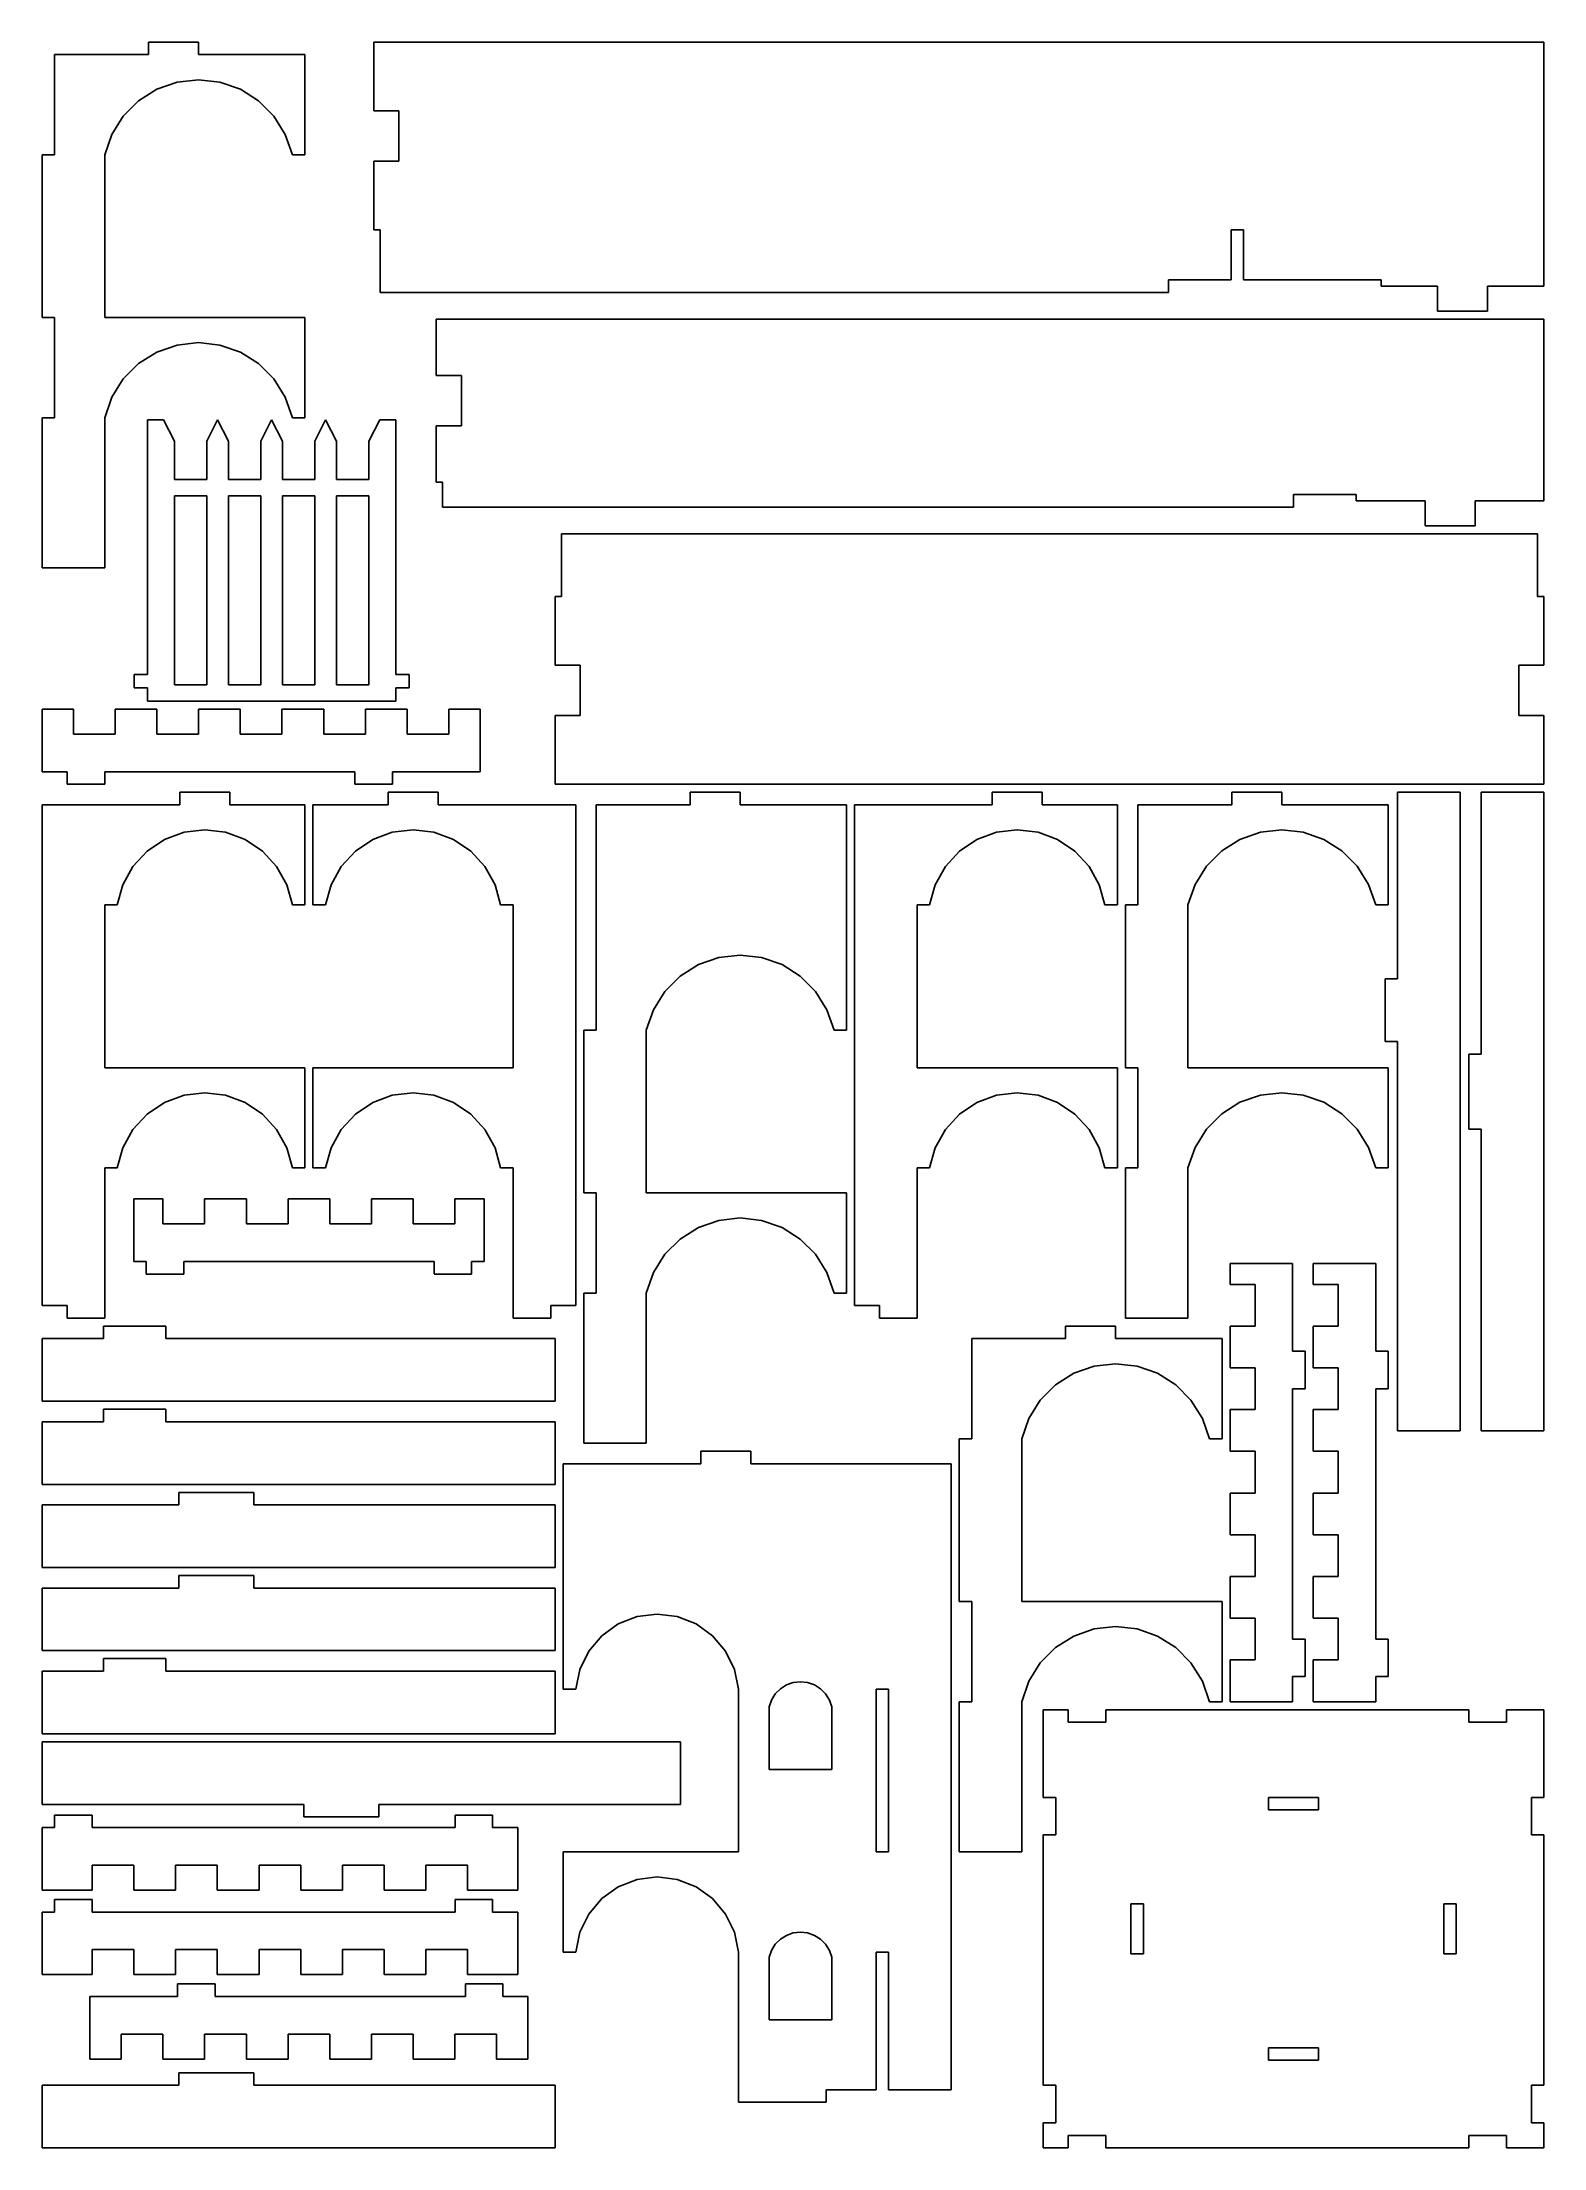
# Model space of a CAD drawing. Header units: millimetres. Extents: x -180 to 180, y -235 to 270.
import ezdxf

# ---------------------------------------------------------------- set-up
doc = ezdxf.new("R2010")
doc.units = ezdxf.units.MM
doc.header["$MEASUREMENT"] = 0

msp = doc.modelspace()

# ---------------------------------------------------------------- linework, layer by layer
for p, q in [((-142.5, 270.04), (-154.5, 270.04)), ((-154.5, 270.04), (-154.5, 267.04)), ((-142.5, 267.04), (-142.5, 270.04)), ((180, 270.04), (-100.5, 270.04)), ((-100.5, 270.04), (-100.5, 253.54)), ((180, 211.54), (180, 270.04)), ((-154.5, 267.04), (-177, 267.04)), ((-177, 267.04), (-177, 243.04)), ((-117, 267.04), (-142.5, 267.04)), ((-117, 243.04), (-117, 267.04)), ((-156.91, 255.99), (-152.53, 258.75)), ((-152.53, 258.75), (-147.64, 260.46)), ((-147.64, 260.46), (-142.5, 261.04)), ((-142.5, 261.04), (-137.36, 260.46)), ((-137.36, 260.46), (-132.47, 258.75)), ((-132.47, 258.75), (-128.09, 255.99)), ((-163.3, 247.93), (-160.56, 252.32)), ((-160.56, 252.32), (-156.91, 255.99)), ((-128.09, 255.99), (-124.44, 252.32)), ((-124.44, 252.32), (-121.7, 247.93)), ((-100.5, 253.54), (-94.5, 253.54)), ((-94.5, 253.54), (-94.5, 241.54)), ((-165, 243.04), (-163.3, 247.93)), ((-121.7, 247.93), (-120, 243.04)), ((-177, 243.04), (-180, 243.04)), ((-180, 243.04), (-180, 204.04)), ((-165, 204.04), (-165, 243.04)), ((-120, 243.04), (-117, 243.04)), ((-94.5, 241.54), (-100.5, 241.54)), ((-100.5, 241.54), (-100.5, 225.04)), ((-100.5, 225.04), (-99, 225.04)), ((-99, 225.04), (-99, 210.04)), ((105, 225.04), (108, 225.04)), ((105, 213.04), (105, 225.04)), ((108, 225.04), (108, 213.04)), ((90, 210.04), (90, 213.04)), ((90, 213.04), (105, 213.04)), ((108, 213.04), (141, 213.04)), ((141, 213.04), (141, 211.54)), ((-99, 210.04), (90, 210.04)), ((141, 211.54), (154.5, 211.54)), ((154.5, 211.54), (154.5, 205.54)), ((166.5, 211.54), (180, 211.54)), ((166.5, 205.54), (166.5, 211.54)), ((-180, 204.04), (-177, 204.04)), ((-177, 204.04), (-177, 180.04)), ((-117, 204.04), (-165, 204.04)), ((-117, 180.04), (-117, 204.04)), ((-85.5, 203.62), (-85.5, 190.12)), ((180, 203.62), (-85.5, 203.62)), ((154.5, 205.54), (166.5, 205.54)), ((180, 160.12), (180, 203.62)), ((-152.53, 195.75), (-147.64, 197.46)), ((-147.64, 197.46), (-142.5, 198.04)), ((-142.5, 198.04), (-137.36, 197.46)), ((-137.36, 197.46), (-132.47, 195.75)), ((-160.56, 189.32), (-156.91, 192.99)), ((-156.91, 192.99), (-152.53, 195.75)), ((-132.47, 195.75), (-128.09, 192.99)), ((-128.09, 192.99), (-124.44, 189.32)), ((-163.3, 184.93), (-160.56, 189.32)), ((-124.44, 189.32), (-121.7, 184.93)), ((-85.5, 190.12), (-79.5, 190.12)), ((-79.5, 190.12), (-79.5, 178.12)), ((-165, 180.04), (-163.3, 184.93)), ((-121.7, 184.93), (-120, 180.04)), ((-177, 180.04), (-180, 180.04)), ((-180, 180.04), (-180, 144.04)), ((-165, 144.04), (-165, 180.04)), ((-150.89, 179.56), (-154.76, 179.56)), ((-154.76, 179.56), (-154.76, 118.52)), ((-148.3, 174.38), (-150.89, 179.56)), ((-137.94, 179.56), (-140.53, 174.38)), ((-135.35, 174.38), (-137.94, 179.56)), ((-124.98, 179.56), (-127.57, 174.38)), ((-122.39, 174.38), (-124.98, 179.56)), ((-120, 180.04), (-117, 180.04)), ((-112.03, 179.56), (-114.62, 174.38)), ((-109.44, 174.38), (-112.03, 179.56)), ((-99.08, 179.56), (-101.67, 174.38)), ((-95.21, 179.56), (-99.08, 179.56)), ((-95.2, 118.52), (-95.21, 179.56)), ((-79.5, 178.12), (-85.5, 178.12)), ((-85.5, 178.12), (-85.5, 164.62)), ((-148.3, 165.23), (-148.3, 174.38)), ((-140.53, 174.38), (-140.53, 165.23)), ((-135.35, 165.23), (-135.35, 174.38)), ((-127.57, 174.38), (-127.57, 165.23)), ((-122.39, 165.23), (-122.39, 174.38)), ((-114.62, 174.38), (-114.62, 165.23)), ((-109.44, 165.23), (-109.44, 174.38)), ((-101.67, 174.38), (-101.67, 165.23)), ((-140.53, 165.23), (-148.3, 165.23)), ((-127.57, 165.23), (-135.35, 165.23)), ((-114.62, 165.23), (-122.39, 165.23)), ((-101.67, 165.23), (-109.44, 165.23)), ((-85.5, 164.62), (-84, 164.62)), ((-84, 164.62), (-84, 158.62)), ((120, 158.62), (120, 161.62)), ((120, 161.62), (135, 161.62)), ((135, 161.62), (135, 160.12)), ((-148.3, 116.01), (-148.3, 161.34)), ((-148.3, 161.34), (-140.53, 161.34)), ((-140.53, 161.34), (-140.53, 116.01)), ((-135.35, 116.01), (-135.35, 161.34)), ((-135.35, 161.34), (-127.57, 161.34)), ((-127.57, 161.34), (-127.57, 116.01)), ((-122.39, 161.34), (-114.62, 161.34)), ((-122.39, 116.01), (-122.39, 161.34)), ((-114.62, 161.34), (-114.62, 116.01)), ((-109.44, 161.34), (-101.67, 161.34)), ((-109.44, 116.01), (-109.44, 161.34)), ((-101.67, 161.34), (-101.67, 116.01)), ((-84, 158.62), (120, 158.62)), ((135, 160.12), (151.5, 160.12)), ((151.5, 160.12), (151.5, 154.12)), ((163.5, 154.12), (163.5, 160.12)), ((163.5, 160.12), (180, 160.12)), ((178.5, 152.2), (-55.5, 152.2)), ((-55.5, 152.2), (-55.5, 137.2)), ((151.5, 154.12), (163.5, 154.12)), ((178.5, 137.2), (178.5, 152.2)), ((-180, 144.04), (-165, 144.04)), ((-55.5, 137.2), (-57, 137.2)), ((-57, 137.2), (-57, 120.7)), ((180, 137.2), (178.5, 137.2)), ((180, 120.7), (180, 137.2)), ((-154.76, 118.52), (-157.96, 118.52)), ((-157.96, 118.52), (-157.96, 115.32)), ((-92, 118.52), (-95.2, 118.52)), ((-92, 115.32), (-92, 118.52)), ((-57, 120.7), (-51, 120.7)), ((-51, 120.7), (-51, 108.7)), ((174, 108.7), (174, 120.7)), ((174, 120.7), (180, 120.7)), ((-157.96, 115.32), (-154.76, 115.32)), ((-154.76, 115.32), (-154.76, 112.12)), ((-154.76, 112.12), (-95.2, 112.12)), ((-140.53, 116.01), (-148.3, 116.01)), ((-127.57, 116.01), (-135.35, 116.01)), ((-114.62, 116.01), (-122.39, 116.01)), ((-101.67, 116.01), (-109.44, 116.01)), ((-95.2, 112.12), (-95.2, 115.32)), ((-95.2, 115.32), (-92, 115.32)), ((-180, 110.2), (-180, 95.2)), ((-172.5, 110.2), (-180, 110.2)), ((-172.5, 110.2), (-172.5, 110.2)), ((-172.5, 104.2), (-172.5, 110.2)), ((-162.5, 110.2), (-162.5, 104.2)), ((-152.5, 110.2), (-162.5, 110.2)), ((-152.5, 104.2), (-152.5, 110.2)), ((-152.5, 110.2), (-152.5, 110.2)), ((-132.5, 110.2), (-142.5, 110.2)), ((-142.5, 110.2), (-142.5, 104.2)), ((-132.5, 104.2), (-132.5, 110.2)), ((-132.5, 110.2), (-132.5, 110.2)), ((-112.5, 110.2), (-122.5, 110.2)), ((-122.5, 110.2), (-122.5, 104.2)), ((-112.5, 104.2), (-112.5, 110.2)), ((-112.5, 110.2), (-112.5, 110.2)), ((-92.5, 110.2), (-102.5, 110.2)), ((-102.5, 110.2), (-102.5, 104.2)), ((-92.5, 104.2), (-92.5, 110.2)), ((-75, 110.2), (-82.5, 110.2)), ((-82.5, 110.2), (-82.5, 104.2)), ((-75, 95.2), (-75, 110.2)), ((-51, 108.7), (-57, 108.7)), ((-57, 108.7), (-57, 92.2)), ((180, 108.7), (174, 108.7)), ((180, 92.2), (180, 108.7)), ((-162.5, 104.2), (-172.5, 104.2)), ((-142.5, 104.2), (-152.5, 104.2)), ((-122.5, 104.2), (-132.5, 104.2)), ((-102.5, 104.2), (-112.5, 104.2)), ((-82.5, 104.2), (-92.5, 104.2)), ((-180, 95.2), (-174, 95.2)), ((-174, 95.2), (-174, 92.2)), ((-174, 92.2), (-165, 92.2)), ((-165, 95.2), (-105, 95.2)), ((-165, 92.2), (-165, 95.2)), ((-105, 95.2), (-105, 92.2)), ((-105, 92.2), (-96, 92.2)), ((-96, 95.2), (-75, 95.2)), ((-96, 92.2), (-96, 95.2)), ((-57, 92.2), (180, 92.2)), ((-147, 87.28), (-180, 87.28)), ((-180, 87.28), (-180, -32.72)), ((-135, 90.28), (-147, 90.28)), ((-147, 90.28), (-147, 87.28)), ((-135, 87.28), (-135, 90.28)), ((-117, 87.28), (-135, 87.28)), ((-117, 63.28), (-117, 87.28)), ((-115.08, 63.28), (-115.08, 87.28)), ((-115.08, 87.28), (-97.08, 87.28)), ((-97.08, 87.28), (-97.08, 90.28)), ((-97.08, 90.28), (-85.08, 90.28)), ((-85.08, 90.28), (-85.08, 87.28)), ((-85.08, 87.28), (-52.08, 87.28)), ((-52.08, 87.28), (-52.08, -32.72)), ((-24.66, 87.28), (-47.16, 87.28)), ((-47.16, 87.28), (-47.16, 33.28)), ((-12.66, 90.28), (-24.66, 90.28)), ((-24.66, 90.28), (-24.66, 87.28)), ((-12.66, 87.28), (-12.66, 90.28)), ((12.84, 87.28), (-12.66, 87.28)), ((12.84, 33.28), (12.84, 87.28)), ((47.76, 87.28), (14.76, 87.28)), ((14.76, 87.28), (14.76, -32.72)), ((59.76, 90.28), (47.76, 90.28)), ((47.76, 90.28), (47.76, 87.28)), ((59.76, 87.28), (59.76, 90.28)), ((77.76, 87.28), (59.76, 87.28)), ((77.76, 63.28), (77.76, 87.28)), ((82.68, 63.28), (82.68, 87.28)), ((82.68, 87.28), (105.18, 87.28)), ((105.18, 87.28), (105.18, 90.28)), ((105.18, 90.28), (117.18, 90.28)), ((117.18, 90.28), (117.18, 87.28)), ((117.18, 87.28), (142.68, 87.28)), ((142.68, 87.28), (142.68, 63.28)), ((159.92, 90.28), (144.92, 90.28)), ((144.92, 90.28), (144.92, 45.59)), ((159.92, -62.72), (159.92, 90.28)), ((165, 90.28), (180, 90.28)), ((165, 27.53), (165, 90.28)), ((180, 90.28), (180, -62.72)), ((-145.97, 80.69), (-141, 81.28)), ((-141, 81.28), (-136.03, 80.69)), ((-91.08, 81.28), (-96.05, 80.69)), ((-86.11, 80.69), (-91.08, 81.28)), ((48.79, 80.69), (53.76, 81.28)), ((53.76, 81.28), (58.73, 80.69)), ((117.18, 81.28), (112.04, 80.7)), ((122.32, 80.7), (117.18, 81.28)), ((-158.22, 72.48), (-154.83, 76.16)), ((-154.83, 76.16), (-150.67, 78.95)), ((-150.67, 78.95), (-145.97, 80.69)), ((-136.03, 80.69), (-131.33, 78.95)), ((-131.33, 78.95), (-127.17, 76.16)), ((-127.17, 76.16), (-123.78, 72.48)), ((-104.91, 76.16), (-108.3, 72.48)), ((-100.75, 78.95), (-104.91, 76.16)), ((-96.05, 80.69), (-100.75, 78.95)), ((-81.41, 78.95), (-86.11, 80.69)), ((-77.25, 76.16), (-81.41, 78.95)), ((-73.86, 72.48), (-77.25, 76.16)), ((36.54, 72.48), (39.93, 76.16)), ((39.93, 76.16), (44.09, 78.95)), ((44.09, 78.95), (48.79, 80.69)), ((58.73, 80.69), (63.43, 78.95)), ((63.43, 78.95), (67.59, 76.16)), ((67.59, 76.16), (70.98, 72.48)), ((102.77, 76.23), (99.12, 72.56)), ((107.15, 78.99), (102.77, 76.23)), ((112.04, 80.7), (107.15, 78.99)), ((127.21, 78.99), (122.32, 80.7)), ((131.59, 76.23), (127.21, 78.99)), ((135.24, 72.56), (131.59, 76.23)), ((-160.66, 68.1), (-158.22, 72.48)), ((-123.78, 72.48), (-121.34, 68.1)), ((-108.3, 72.48), (-110.74, 68.1)), ((-71.42, 68.1), (-73.86, 72.48)), ((34.1, 68.1), (36.54, 72.48)), ((70.98, 72.48), (73.42, 68.1)), ((99.12, 72.56), (96.38, 68.17)), ((137.98, 68.17), (135.24, 72.56)), ((-162, 63.28), (-160.66, 68.1)), ((-121.34, 68.1), (-120, 63.28)), ((-110.74, 68.1), (-112.08, 63.28)), ((-70.08, 63.28), (-71.42, 68.1)), ((32.76, 63.28), (34.1, 68.1)), ((73.42, 68.1), (74.76, 63.28)), ((96.38, 68.17), (94.68, 63.28)), ((139.68, 63.28), (137.98, 68.17)), ((-165, 63.28), (-162, 63.28)), ((-165, 24.28), (-165, 63.28)), ((-120, 63.28), (-117, 63.28)), ((-112.08, 63.28), (-115.08, 63.28)), ((-67.08, 63.28), (-70.08, 63.28)), ((-67.08, 24.28), (-67.08, 63.28)), ((29.76, 63.28), (32.76, 63.28)), ((29.76, 24.28), (29.76, 63.28)), ((74.76, 63.28), (77.76, 63.28)), ((79.68, 24.28), (79.68, 63.28)), ((79.68, 63.28), (82.68, 63.28)), ((94.68, 63.28), (94.68, 24.28)), ((142.68, 63.28), (139.68, 63.28)), ((-22.69, 48.99), (-17.8, 50.7)), ((-17.8, 50.7), (-12.66, 51.28)), ((-12.66, 51.28), (-7.52, 50.7)), ((-7.52, 50.7), (-2.63, 48.99)), ((-30.72, 42.56), (-27.07, 46.23)), ((-27.07, 46.23), (-22.69, 48.99)), ((-2.63, 48.99), (1.75, 46.23)), ((1.75, 46.23), (5.4, 42.56)), ((144.92, 45.59), (141.92, 45.59)), ((141.92, 45.59), (141.92, 30.59)), ((-33.46, 38.17), (-30.72, 42.56)), ((5.4, 42.56), (8.14, 38.17)), ((-35.16, 33.28), (-33.46, 38.17)), ((8.14, 38.17), (9.84, 33.28)), ((-47.16, 33.28), (-50.16, 33.28)), ((-50.16, 33.28), (-50.16, -5.72)), ((-35.16, -5.72), (-35.16, 33.28)), ((9.84, 33.28), (12.84, 33.28)), ((141.92, 30.59), (144.92, 30.59)), ((144.92, 30.59), (144.92, -62.72)), ((162, 27.53), (165, 27.53)), ((162, 9.53), (162, 27.53)), ((-117, 24.28), (-165, 24.28)), ((-117, 0.28), (-117, 24.28)), ((-115.08, 24.28), (-67.08, 24.28)), ((-115.08, 0.28), (-115.08, 24.28)), ((77.76, 24.28), (29.76, 24.28)), ((77.76, 0.28), (77.76, 24.28)), ((82.68, 24.28), (79.68, 24.28)), ((82.68, 0.28), (82.68, 24.28)), ((94.68, 24.28), (142.68, 24.28)), ((142.68, 24.28), (142.68, 0.28)), ((-154.83, 13.16), (-150.67, 15.95)), ((-150.67, 15.95), (-145.97, 17.69)), ((-145.97, 17.69), (-141, 18.28)), ((-141, 18.28), (-136.03, 17.69)), ((-136.03, 17.69), (-131.33, 15.95)), ((-131.33, 15.95), (-127.17, 13.16)), ((-100.75, 15.95), (-104.91, 13.16)), ((-96.05, 17.69), (-100.75, 15.95)), ((-91.08, 18.28), (-96.05, 17.69)), ((-86.11, 17.69), (-91.08, 18.28)), ((-81.41, 15.95), (-86.11, 17.69)), ((-77.25, 13.16), (-81.41, 15.95)), ((39.93, 13.16), (44.09, 15.95)), ((44.09, 15.95), (48.79, 17.69)), ((48.79, 17.69), (53.76, 18.28)), ((53.76, 18.28), (58.73, 17.69)), ((58.73, 17.69), (63.43, 15.95)), ((63.43, 15.95), (67.59, 13.16)), ((107.15, 15.99), (102.77, 13.23)), ((112.04, 17.7), (107.15, 15.99)), ((117.18, 18.28), (112.04, 17.7)), ((122.32, 17.7), (117.18, 18.28)), ((127.21, 15.99), (122.32, 17.7)), ((131.59, 13.23), (127.21, 15.99)), ((-158.22, 9.48), (-154.83, 13.16)), ((-127.17, 13.16), (-123.78, 9.48)), ((-104.91, 13.16), (-108.3, 9.48)), ((-73.86, 9.48), (-77.25, 13.16)), ((36.54, 9.48), (39.93, 13.16)), ((67.59, 13.16), (70.98, 9.48)), ((102.77, 13.23), (99.12, 9.56)), ((135.24, 9.56), (131.59, 13.23)), ((-162, 0.28), (-160.66, 5.1)), ((-160.66, 5.1), (-158.22, 9.48)), ((-123.78, 9.48), (-121.34, 5.1)), ((-121.34, 5.1), (-120, 0.28)), ((-110.74, 5.1), (-112.08, 0.28)), ((-108.3, 9.48), (-110.74, 5.1)), ((-71.42, 5.1), (-73.86, 9.48)), ((-70.08, 0.28), (-71.42, 5.1)), ((32.76, 0.28), (34.1, 5.1)), ((34.1, 5.1), (36.54, 9.48)), ((70.98, 9.48), (73.42, 5.1)), ((73.42, 5.1), (74.76, 0.28)), ((96.38, 5.17), (94.68, 0.28)), ((99.12, 9.56), (96.38, 5.17)), ((137.98, 5.17), (135.24, 9.56)), ((139.68, 0.28), (137.98, 5.17)), ((165, 9.53), (162, 9.53)), ((165, -62.72), (165, 9.53)), ((-165, -35.72), (-165, 0.28)), ((-165, 0.28), (-162, 0.28)), ((-120, 0.28), (-117, 0.28)), ((-112.08, 0.28), (-115.08, 0.28)), ((-67.08, 0.28), (-70.08, 0.28)), ((-67.08, -35.72), (-67.08, 0.28)), ((29.76, -35.72), (29.76, 0.28)), ((29.76, 0.28), (32.76, 0.28)), ((74.76, 0.28), (77.76, 0.28)), ((79.68, -35.72), (79.68, 0.28)), ((79.68, 0.28), (82.68, 0.28)), ((94.68, 0.28), (94.68, -35.72)), ((142.68, 0.28), (139.68, 0.28)), ((-158.04, -22.16), (-158.04, -7.16)), ((-158.04, -7.16), (-151.04, -7.16)), ((-151.04, -7.16), (-151.04, -13.16)), ((-141.04, -13.16), (-141.04, -7.16)), ((-141.04, -7.16), (-131.04, -7.16)), ((-131.04, -7.16), (-131.04, -13.16)), ((-111.04, -7.16), (-121.04, -7.16)), ((-121.04, -7.16), (-121.04, -13.16)), ((-111.04, -13.16), (-111.04, -7.16)), ((-91.04, -7.16), (-101.04, -7.16)), ((-101.04, -7.16), (-101.04, -13.16)), ((-91.04, -13.16), (-91.04, -7.16)), ((-74.04, -7.16), (-81.04, -7.16)), ((-81.04, -7.16), (-81.04, -13.15)), ((-74.04, -22.16), (-74.04, -7.16)), ((-50.16, -5.72), (-47.16, -5.72)), ((-47.16, -5.72), (-47.16, -29.72)), ((12.84, -5.72), (-35.16, -5.72)), ((12.84, -29.72), (12.84, -5.72)), ((-151.04, -13.16), (-141.04, -13.16)), ((-131.04, -13.16), (-121.04, -13.16)), ((-101.04, -13.16), (-111.04, -13.16)), ((-81.04, -13.16), (-91.04, -13.16)), ((-27.07, -16.77), (-22.69, -14.01)), ((-22.69, -14.01), (-17.8, -12.3)), ((-17.8, -12.3), (-12.66, -11.72)), ((-12.66, -11.72), (-7.52, -12.3)), ((-7.52, -12.3), (-2.63, -14.01)), ((-2.63, -14.01), (1.75, -16.77)), ((-30.72, -20.44), (-27.07, -16.77)), ((1.75, -16.77), (5.4, -20.44)), ((-155.04, -22.16), (-158.04, -22.16)), ((-155.04, -25.16), (-155.04, -22.16)), ((-146.04, -25.16), (-155.04, -25.16)), ((-86.04, -22.16), (-146.04, -22.16)), ((-146.04, -25.16), (-146.04, -22.17)), ((-86.04, -22.16), (-86.04, -25.15)), ((-77.04, -25.16), (-86.04, -25.16)), ((-77.04, -25.16), (-77.04, -22.16)), ((-77.04, -22.16), (-74.04, -22.16)), ((-35.16, -29.72), (-33.46, -24.83)), ((-33.46, -24.83), (-30.72, -20.44)), ((5.4, -20.44), (8.14, -24.83)), ((8.14, -24.83), (9.84, -29.72)), ((119.76, -22.64), (104.76, -22.64)), ((104.76, -22.64), (104.76, -22.64)), ((104.76, -22.64), (104.76, -27.64)), ((119.76, -43.64), (119.76, -22.64)), ((139.68, -22.64), (124.68, -22.64)), ((124.68, -22.64), (124.68, -22.64)), ((124.68, -22.64), (124.68, -27.64)), ((139.68, -43.64), (139.68, -22.64)), ((-47.16, -29.72), (-50.16, -29.72)), ((-50.16, -29.72), (-50.16, -65.72)), ((-35.16, -65.72), (-35.16, -29.72)), ((9.84, -29.72), (12.84, -29.72)), ((104.76, -27.64), (110.76, -27.64)), ((110.76, -27.64), (110.76, -27.64)), ((110.76, -27.64), (110.76, -37.64)), ((124.68, -27.64), (130.68, -27.64)), ((130.68, -27.64), (130.68, -37.64)), ((-180, -32.72), (-174, -32.72)), ((-174, -32.72), (-174, -35.72)), ((-52.08, -32.72), (-58.08, -32.72)), ((-58.08, -32.72), (-58.08, -35.72)), ((14.76, -32.72), (20.76, -32.72)), ((20.76, -32.72), (20.76, -35.72)), ((-174, -35.72), (-165, -35.72)), ((-150.31, -37.64), (-165.31, -37.64)), ((-165.31, -37.64), (-165.31, -40.64)), ((-150.31, -40.64), (-150.31, -37.64)), ((-58.08, -35.72), (-67.08, -35.72)), ((20.76, -35.72), (29.76, -35.72)), ((65.34, -40.64), (65.34, -37.64)), ((65.34, -37.64), (77.34, -37.64)), ((77.34, -37.64), (77.34, -40.64)), ((94.68, -35.72), (79.68, -35.72)), ((110.76, -37.64), (104.76, -37.64)), ((104.76, -37.64), (104.76, -47.64)), ((130.68, -37.64), (124.68, -37.64)), ((124.68, -37.64), (124.68, -47.64)), ((-165.31, -40.64), (-180, -40.64)), ((-180, -40.64), (-180, -55.64)), ((-57, -40.64), (-150.31, -40.64)), ((-57, -55.64), (-57, -40.64)), ((42.84, -64.64), (42.84, -40.64)), ((42.84, -40.64), (65.34, -40.64)), ((77.34, -40.64), (102.84, -40.64)), ((102.84, -40.64), (102.84, -64.64)), ((122.76, -43.64), (119.76, -43.64)), ((122.76, -52.64), (122.76, -43.64)), ((142.68, -43.64), (139.68, -43.64)), ((142.68, -52.64), (142.68, -43.64)), ((67.31, -48.93), (62.93, -51.69)), ((72.2, -47.22), (67.31, -48.93)), ((77.34, -46.64), (72.2, -47.22)), ((82.48, -47.22), (77.34, -46.64)), ((87.37, -48.93), (82.48, -47.22)), ((91.75, -51.69), (87.37, -48.93)), ((104.76, -47.64), (110.76, -47.64)), ((110.76, -47.64), (110.76, -57.64)), ((124.68, -47.64), (130.68, -47.64)), ((130.68, -47.64), (130.68, -57.64)), ((59.28, -55.36), (56.54, -59.75)), ((62.93, -51.69), (59.28, -55.36)), ((95.4, -55.36), (91.75, -51.69)), ((98.14, -59.75), (95.4, -55.36)), ((119.76, -52.64), (122.76, -52.64)), ((119.76, -112.64), (119.76, -52.64)), ((122.76, -52.64), (122.76, -52.64)), ((139.68, -52.64), (142.68, -52.64)), ((139.68, -112.64), (139.68, -52.64)), ((142.68, -52.64), (142.68, -52.64)), ((-180, -55.64), (-57, -55.64)), ((-150.31, -57.56), (-165.31, -57.56)), ((-165.31, -57.56), (-165.31, -60.56)), ((-150.31, -60.56), (-150.31, -57.56)), ((56.54, -59.75), (54.84, -64.64)), ((99.84, -64.64), (98.14, -59.75)), ((110.76, -57.64), (104.76, -57.64)), ((104.76, -57.64), (104.76, -67.64)), ((110.76, -57.64), (110.76, -57.64)), ((130.68, -57.64), (124.68, -57.64)), ((124.68, -57.64), (124.68, -67.64)), ((130.68, -57.64), (130.68, -57.64)), ((-165.31, -60.56), (-180, -60.56)), ((-180, -60.56), (-180, -75.56)), ((-57, -60.56), (-150.31, -60.56)), ((-57, -75.56), (-57, -60.56)), ((39.84, -103.64), (39.84, -64.64)), ((39.84, -64.64), (42.84, -64.64)), ((54.84, -64.64), (54.84, -103.64)), ((102.84, -64.64), (99.84, -64.64)), ((144.92, -62.72), (159.92, -62.72)), ((180, -62.72), (165, -62.72)), ((-22.08, -70.64), (-55.08, -70.64)), ((-55.08, -70.64), (-55.08, -124.64)), ((-50.16, -65.72), (-35.16, -65.72)), ((-10.08, -67.64), (-22.08, -67.64)), ((-22.08, -67.64), (-22.08, -70.64)), ((-10.08, -70.64), (-10.08, -67.64)), ((37.92, -70.64), (-10.08, -70.64)), ((37.92, -220.64), (37.92, -70.64)), ((104.76, -67.64), (110.76, -67.64)), ((110.76, -67.64), (110.76, -67.64)), ((110.76, -67.64), (110.76, -77.64)), ((124.68, -67.64), (130.68, -67.64)), ((130.68, -67.64), (130.68, -77.64)), ((-180, -75.56), (-57, -75.56)), ((-147.25, -80.48), (-180, -80.48)), ((-180, -80.48), (-180, -95.48)), ((-129.25, -77.48), (-147.25, -77.48)), ((-147.25, -77.48), (-147.25, -80.48)), ((-129.25, -80.48), (-129.25, -77.48)), ((-57, -80.48), (-129.25, -80.48)), ((-57, -95.48), (-57, -80.48)), ((110.76, -77.64), (104.76, -77.64)), ((104.76, -77.64), (104.76, -87.64)), ((130.68, -77.64), (124.68, -77.64)), ((124.68, -77.64), (124.68, -87.64)), ((130.68, -77.64), (130.68, -77.64)), ((104.76, -87.64), (110.76, -87.64)), ((110.76, -87.64), (110.76, -87.64)), ((110.76, -87.64), (110.76, -97.64)), ((124.68, -87.64), (130.68, -87.64)), ((130.68, -87.64), (130.68, -97.64)), ((-180, -95.48), (-57, -95.48)), ((-147.25, -100.4), (-180, -100.4)), ((-180, -100.4), (-180, -115.4)), ((-129.25, -97.4), (-147.25, -97.4)), ((-147.25, -97.4), (-147.25, -100.4)), ((-129.25, -100.4), (-129.25, -97.4)), ((-57, -100.4), (-129.25, -100.4)), ((-57, -115.4), (-57, -100.4)), ((110.76, -97.64), (104.76, -97.64)), ((104.76, -97.64), (104.76, -97.64)), ((104.76, -97.64), (104.76, -107.64)), ((110.76, -97.64), (110.76, -97.64)), ((130.68, -97.64), (124.68, -97.64)), ((124.68, -97.64), (124.68, -97.64)), ((124.68, -97.64), (124.68, -107.64)), ((42.84, -103.64), (39.84, -103.64)), ((42.84, -127.64), (42.84, -103.64)), ((54.84, -103.64), (102.84, -103.64)), ((102.84, -103.64), (102.84, -127.64)), ((-45.85, -111.83), (-41.91, -109.01)), ((-41.91, -109.01), (-37.39, -107.24)), ((-37.39, -107.24), (-32.58, -106.64)), ((-32.58, -106.64), (-27.77, -107.24)), ((-27.77, -107.24), (-23.25, -109.01)), ((-23.25, -109.01), (-19.31, -111.83)), ((72.2, -110.22), (67.31, -111.93)), ((77.34, -109.64), (72.2, -110.22)), ((82.48, -110.22), (77.34, -109.64)), ((87.37, -111.93), (82.48, -110.22)), ((104.76, -107.64), (110.76, -107.64)), ((110.76, -107.64), (110.76, -117.64)), ((124.68, -107.64), (130.68, -107.64)), ((130.68, -107.64), (130.68, -117.64)), ((-180, -115.4), (-57, -115.4)), ((-51.1, -119.89), (-48.98, -115.53)), ((-48.98, -115.53), (-45.85, -111.83)), ((-19.31, -111.83), (-16.18, -115.53)), ((-16.18, -115.53), (-14.06, -119.89)), ((62.93, -114.69), (59.28, -118.36)), ((67.31, -111.93), (62.93, -114.69)), ((91.75, -114.69), (87.37, -111.93)), ((95.4, -118.36), (91.75, -114.69)), ((122.76, -112.64), (119.76, -112.64)), ((119.76, -112.64), (119.76, -112.64)), ((122.76, -121.64), (122.76, -112.64)), ((142.68, -112.64), (139.68, -112.64)), ((139.68, -112.64), (139.68, -112.64)), ((142.68, -121.64), (142.68, -112.64)), ((-165.31, -120.32), (-180, -120.32)), ((-180, -120.32), (-180, -135.32)), ((-150.31, -117.32), (-165.31, -117.32)), ((-165.31, -117.32), (-165.31, -120.32)), ((-150.31, -120.32), (-150.31, -117.32)), ((-57, -120.32), (-150.31, -120.32)), ((-57, -135.32), (-57, -120.32)), ((-52.08, -124.64), (-51.1, -119.89)), ((-14.06, -119.89), (-13.08, -124.64)), ((59.28, -118.36), (56.54, -122.75)), ((98.14, -122.75), (95.4, -118.36)), ((110.76, -117.64), (104.76, -117.64)), ((104.76, -117.64), (104.76, -127.64)), ((110.76, -117.64), (110.76, -117.64)), ((130.68, -117.64), (124.68, -117.64)), ((124.68, -117.64), (124.68, -127.64)), ((130.68, -117.64), (130.68, -117.64)), ((-55.08, -124.64), (-52.08, -124.64)), ((-13.08, -124.64), (-13.08, -163.64)), ((-5.16, -127.24), (-4.24, -125.77)), ((-4.24, -125.77), (-3.02, -124.55)), ((-3.02, -124.55), (-1.56, -123.63)), ((-1.56, -123.63), (0.07, -123.06)), ((0.07, -123.06), (1.78, -122.87)), ((1.78, -122.87), (3.49, -123.06)), ((3.49, -123.06), (5.12, -123.63)), ((5.12, -123.63), (6.58, -124.55)), ((6.58, -124.55), (7.8, -125.77)), ((7.8, -125.77), (8.71, -127.24)), ((19.92, -124.64), (22.92, -124.64)), ((19.92, -163.64), (19.92, -124.64)), ((22.92, -124.64), (22.92, -163.64)), ((56.54, -122.75), (54.84, -127.64)), ((99.84, -127.64), (98.14, -122.75)), ((119.76, -127.64), (119.76, -121.64)), ((119.76, -121.64), (122.76, -121.64)), ((139.68, -127.64), (139.68, -121.64)), ((139.68, -121.64), (142.68, -121.64)), ((142.68, -121.64), (142.68, -121.64)), ((-5.72, -128.87), (-5.16, -127.24)), ((-5.72, -143.87), (-5.72, -128.87)), ((8.71, -127.24), (9.28, -128.87)), ((9.28, -128.87), (9.28, -143.87)), ((39.84, -163.64), (39.84, -127.64)), ((39.84, -127.64), (42.84, -127.64)), ((54.84, -127.64), (54.84, -163.64)), ((60, -129.56), (60, -150.56)), ((60, -129.56), (66, -129.56)), ((66, -129.56), (66, -132.56)), ((75, -129.56), (162, -129.56)), ((75, -132.56), (75, -129.56)), ((102.84, -127.64), (99.84, -127.64)), ((104.76, -127.64), (104.76, -127.64)), ((104.76, -127.64), (119.76, -127.64)), ((124.68, -127.64), (139.68, -127.64)), ((162, -132.56), (162, -129.56)), ((180, -129.56), (171, -129.56)), ((171, -132.56), (171, -129.56)), ((180, -129.56), (180, -150.56)), ((-180, -135.32), (-57, -135.32)), ((75, -132.56), (66, -132.56)), ((162, -132.56), (171, -132.56)), ((-27, -137.24), (-180, -137.24)), ((-180, -137.24), (-180, -152.24)), ((-27, -152.24), (-27, -137.24)), ((9.28, -143.87), (-5.72, -143.87)), ((63, -150.56), (60, -150.56)), ((63, -159.56), (63, -150.56)), ((126, -150.56), (114, -150.56)), ((114, -150.56), (114, -153.56)), ((126, -153.56), (126, -150.56)), ((180, -150.56), (177, -150.56)), ((177, -159.56), (177, -150.56)), ((-180, -152.24), (-117.25, -152.24)), ((-177, -157.8), (-177, -154.8)), ((-177, -154.8), (-168, -154.8)), ((-168, -154.8), (-168, -157.8)), ((-117.25, -152.24), (-117.25, -155.24)), ((-117.25, -155.24), (-99.25, -155.24)), ((-99.25, -155.24), (-99.25, -152.24)), ((-99.25, -152.24), (-27, -152.24)), ((-81, -157.8), (-81, -154.8)), ((-81, -154.8), (-72, -154.8)), ((-72, -154.8), (-72, -157.8)), ((126, -153.56), (114, -153.56)), ((-180, -172.8), (-180, -157.8)), ((-180, -157.8), (-177, -157.8)), ((-168, -157.8), (-81, -157.8)), ((-72, -157.8), (-66, -157.8)), ((-66, -157.8), (-66, -172.8)), ((63, -159.56), (60, -159.56)), ((60, -159.56), (60, -219.56)), ((177, -159.56), (180, -159.56)), ((180, -219.56), (180, -159.56)), ((-13.08, -163.64), (-55.08, -163.64)), ((-55.08, -163.64), (-55.08, -187.64)), ((22.92, -163.64), (19.92, -163.64)), ((54.84, -163.64), (39.84, -163.64)), ((-158, -166.8), (-168, -166.8)), ((-168, -166.8), (-168, -166.8)), ((-168, -166.8), (-168, -172.8)), ((-158, -172.8), (-158, -166.8)), ((-138, -166.8), (-148, -166.8)), ((-148, -166.8), (-148, -172.8)), ((-138, -172.8), (-138, -166.8)), ((-118, -166.8), (-128, -166.8)), ((-128, -166.8), (-128, -172.8)), ((-118, -172.8), (-118, -166.8)), ((-98, -166.8), (-108, -166.8)), ((-108, -166.8), (-108, -172.8)), ((-98, -172.8), (-98, -166.8)), ((-78, -166.8), (-88, -166.8)), ((-88, -166.8), (-88, -166.8)), ((-88, -166.8), (-88, -172.8)), ((-78, -172.8), (-78, -166.8)), ((-41.91, -172.01), (-37.39, -170.24)), ((-37.39, -170.24), (-32.58, -169.64)), ((-32.58, -169.64), (-27.77, -170.24)), ((-27.77, -170.24), (-23.25, -172.01)), ((-168, -172.8), (-180, -172.8)), ((-177, -178.04), (-177, -175.04)), ((-177, -175.04), (-168, -175.04)), ((-168, -172.8), (-168, -172.8)), ((-168, -175.04), (-168, -178.04)), ((-148, -172.8), (-158, -172.8)), ((-148, -172.8), (-148, -172.8)), ((-128, -172.8), (-138, -172.8)), ((-128, -172.8), (-128, -172.8)), ((-108, -172.8), (-118, -172.8)), ((-108, -172.8), (-108, -172.8)), ((-88, -172.8), (-98, -172.8)), ((-81, -178.04), (-81, -175.04)), ((-81, -175.04), (-72, -175.04)), ((-73, -172.8), (-78, -172.8)), ((-66, -172.8), (-73, -172.8)), ((-72, -175.04), (-72, -178.04)), ((-48.98, -178.53), (-45.85, -174.83)), ((-45.85, -174.83), (-41.91, -172.01)), ((-23.25, -172.01), (-19.31, -174.83)), ((-19.31, -174.83), (-16.18, -178.53)), ((84, -176.06), (81, -176.06)), ((81, -188.06), (81, -176.06)), ((84, -188.06), (84, -176.06)), ((159, -176.06), (156, -176.06)), ((156, -188.06), (156, -176.06)), ((159, -188.06), (159, -176.06)), ((-180, -193.04), (-180, -178.04)), ((-180, -178.04), (-177, -178.04)), ((-168, -178.04), (-81, -178.04)), ((-72, -178.04), (-66, -178.04)), ((-66, -178.04), (-66, -193.04)), ((-51.1, -182.89), (-48.98, -178.53)), ((-16.18, -178.53), (-14.06, -182.89)), ((-52.08, -187.64), (-51.1, -182.89)), ((-14.06, -182.89), (-13.08, -187.64)), ((-5.16, -187.24), (-4.24, -185.77)), ((-4.24, -185.77), (-3.02, -184.55)), ((-3.02, -184.55), (-1.56, -183.63)), ((-1.56, -183.63), (0.07, -183.06)), ((0.07, -183.06), (1.78, -182.87)), ((1.78, -182.87), (3.49, -183.06)), ((3.49, -183.06), (5.12, -183.63)), ((5.12, -183.63), (6.58, -184.55)), ((6.58, -184.55), (7.8, -185.77)), ((7.8, -185.77), (8.71, -187.24)), ((-158, -187.04), (-168, -187.04)), ((-168, -187.04), (-168, -187.04)), ((-168, -187.04), (-168, -193.04)), ((-158, -193.04), (-158, -187.04)), ((-138, -187.04), (-148, -187.04)), ((-148, -187.04), (-148, -193.04)), ((-138, -193.04), (-138, -187.04)), ((-118, -187.04), (-128, -187.04)), ((-128, -187.04), (-128, -193.04)), ((-118, -193.04), (-118, -187.04)), ((-98, -187.04), (-108, -187.04)), ((-108, -187.04), (-108, -193.04)), ((-98, -193.04), (-98, -187.04)), ((-78, -187.04), (-88, -187.04)), ((-88, -187.04), (-88, -187.04)), ((-88, -187.04), (-88, -193.04)), ((-78, -193.04), (-78, -187.04)), ((-55.08, -187.64), (-52.08, -187.64)), ((-13.08, -187.64), (-13.08, -223.64)), ((-5.72, -188.87), (-5.16, -187.24)), ((-5.72, -203.87), (-5.72, -188.87)), ((8.71, -187.24), (9.28, -188.87)), ((9.28, -188.87), (9.28, -203.87)), ((19.92, -220.64), (19.92, -187.64)), ((19.92, -187.64), (22.92, -187.64)), ((22.92, -187.64), (22.92, -220.64)), ((81, -188.06), (84, -188.06)), ((156, -188.06), (159, -188.06)), ((-168, -193.04), (-180, -193.04)), ((-168, -193.04), (-168, -193.04)), ((-148, -193.04), (-158, -193.04)), ((-148, -193.04), (-148, -193.04)), ((-147.54, -195.28), (-147.54, -198.28)), ((-138.54, -195.28), (-147.54, -195.28)), ((-138.54, -198.28), (-138.54, -195.28)), ((-128, -193.04), (-138, -193.04)), ((-128, -193.04), (-128, -193.04)), ((-108, -193.04), (-118, -193.04)), ((-108, -193.04), (-108, -193.04)), ((-88, -193.04), (-98, -193.04)), ((-78.54, -195.28), (-78.54, -198.28)), ((-69.54, -195.28), (-78.54, -195.28)), ((-73, -193.04), (-78, -193.04)), ((-66, -193.04), (-73, -193.04)), ((-69.54, -198.28), (-69.54, -195.28)), ((-168.54, -198.28), (-168.54, -213.28)), ((-147.54, -198.28), (-168.54, -198.28)), ((-78.54, -198.28), (-138.54, -198.28)), ((-63.54, -198.28), (-69.54, -198.28)), ((-63.54, -213.28), (-63.54, -198.28)), ((9.28, -203.87), (-5.72, -203.87)), ((-161.04, -213.28), (-161.04, -207.28)), ((-161.04, -207.28), (-151.04, -207.28)), ((-151.04, -207.28), (-151.04, -213.28)), ((-141.04, -213.28), (-141.04, -207.28)), ((-141.04, -207.28), (-131.04, -207.28)), ((-131.04, -207.28), (-131.04, -213.28)), ((-121.04, -213.28), (-121.04, -207.28)), ((-121.04, -207.28), (-111.04, -207.28)), ((-111.04, -207.28), (-111.04, -213.28)), ((-101.04, -213.28), (-101.04, -207.28)), ((-101.04, -207.28), (-91.04, -207.28)), ((-91.04, -207.28), (-91.04, -213.28)), ((-81.04, -207.28), (-71.04, -207.28)), ((-81.04, -213.28), (-81.04, -207.28)), ((-71.04, -207.28), (-71.04, -213.28)), ((126, -210.56), (114, -210.56)), ((114, -213.56), (114, -210.56)), ((126, -213.56), (126, -210.56)), ((-168.54, -213.28), (-161.04, -213.28)), ((-151.04, -213.28), (-141.04, -213.28)), ((-129.25, -216.56), (-147.25, -216.56)), ((-147.25, -216.56), (-147.25, -219.56)), ((-131.04, -213.28), (-131.04, -213.28)), ((-131.04, -213.28), (-121.04, -213.28)), ((-129.25, -219.56), (-129.25, -216.56)), ((-111.04, -213.28), (-111.04, -213.28)), ((-111.04, -213.28), (-101.04, -213.28)), ((-91.04, -213.28), (-81.04, -213.28)), ((-91.04, -213.28), (-91.04, -213.28)), ((-71.04, -213.28), (-63.54, -213.28)), ((-71.04, -213.28), (-71.04, -213.28)), ((114, -213.56), (126, -213.56)), ((-147.25, -219.56), (-180, -219.56)), ((-180, -219.56), (-180, -234.56)), ((-57, -219.56), (-129.25, -219.56)), ((-57, -234.56), (-57, -219.56)), ((7.92, -223.64), (7.92, -220.64)), ((7.92, -220.64), (19.92, -220.64)), ((22.92, -220.64), (37.92, -220.64)), ((63, -219.56), (60, -219.56)), ((63, -228.56), (63, -219.56)), ((177, -228.56), (177, -219.56)), ((180, -219.56), (177, -219.56)), ((-13.08, -223.64), (7.92, -223.64)), ((60, -228.56), (63, -228.56)), ((60, -234.56), (60, -228.56)), ((66, -234.56), (66, -231.56)), ((75, -231.56), (66, -231.56)), ((75, -231.56), (75, -234.56)), ((162, -234.56), (162, -231.56)), ((171, -231.56), (162, -231.56)), ((171, -234.56), (171, -231.56)), ((177, -228.56), (180, -228.56)), ((180, -234.56), (180, -228.56)), ((-180, -234.56), (-57, -234.56)), ((60, -234.56), (66, -234.56)), ((162, -234.56), (75, -234.56)), ((180, -234.56), (171, -234.56))]:
    msp.add_line(p, q)

doc.saveas('drawing.dxf')
